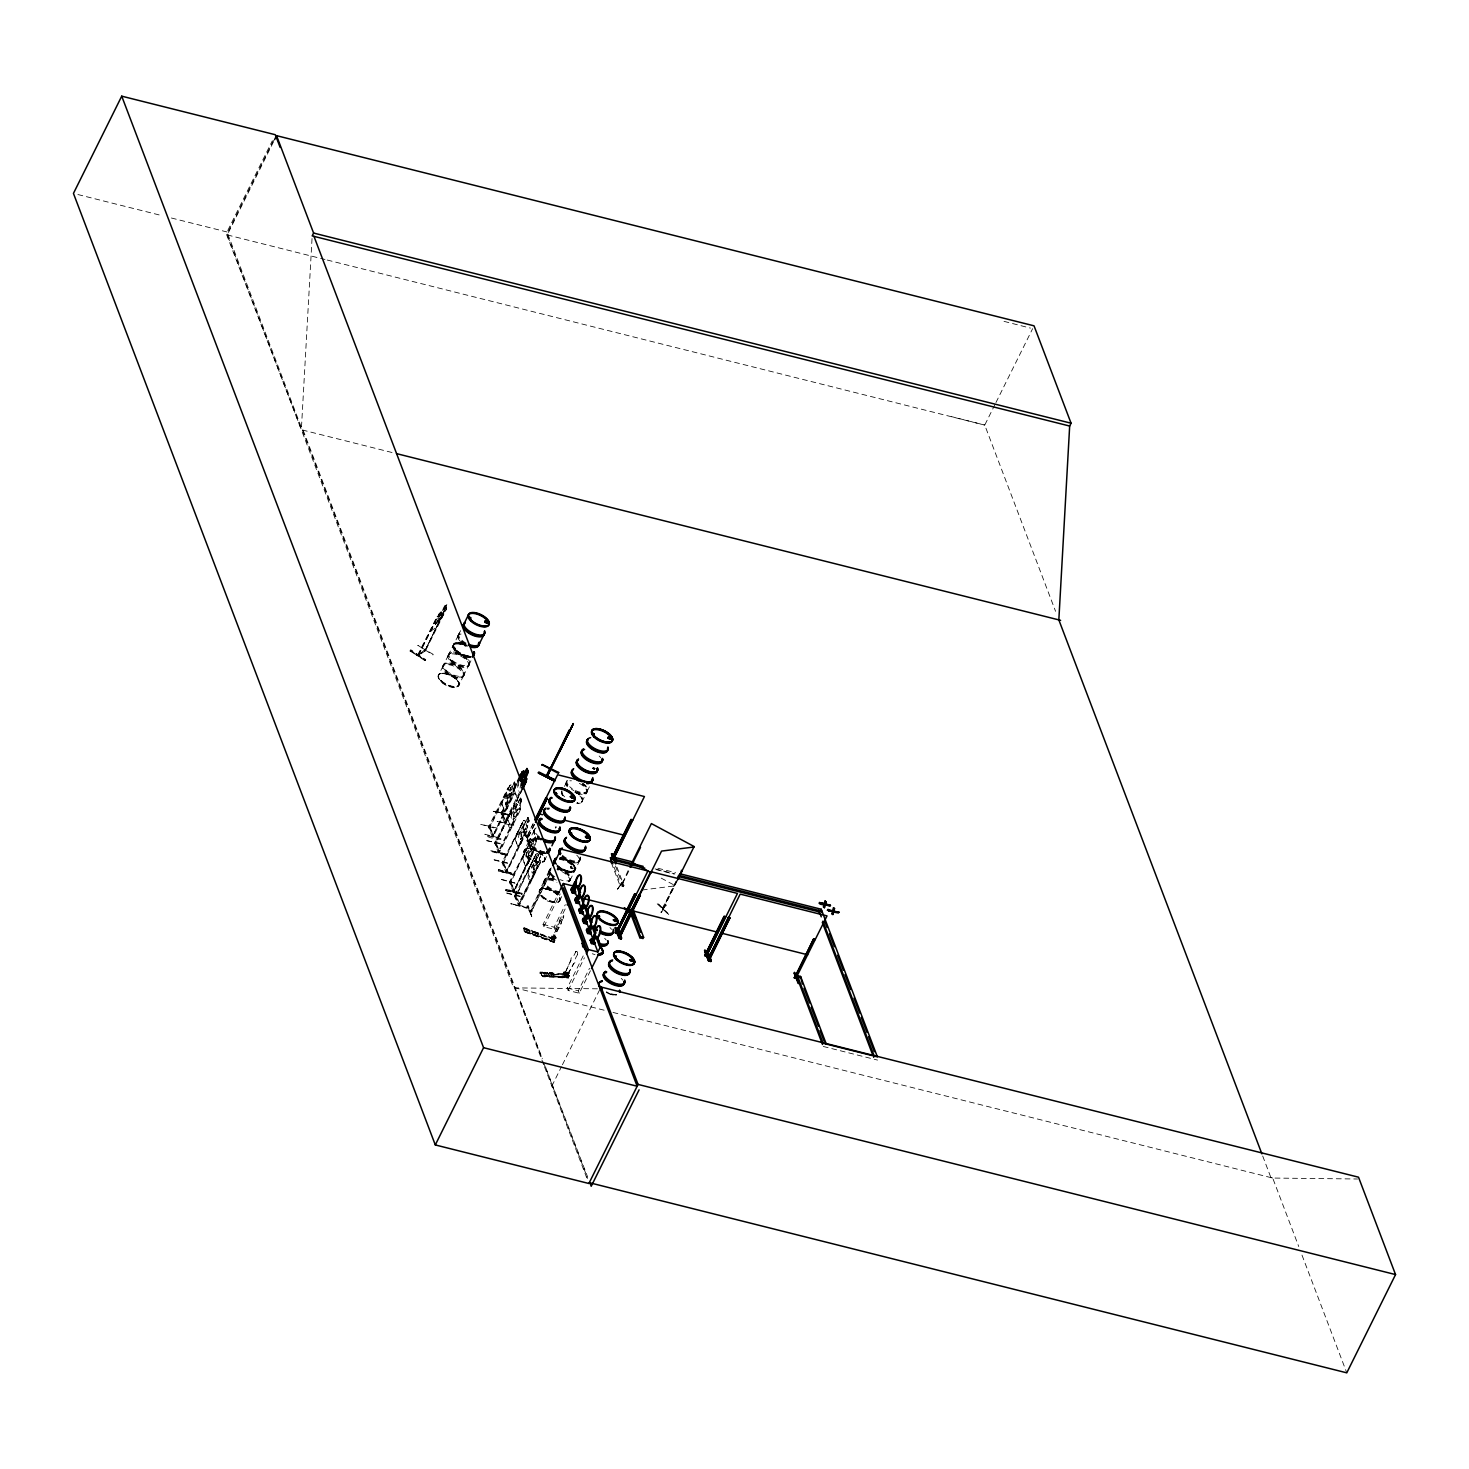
<?xml version="1.0" encoding="UTF-8"?>
<svg xmlns="http://www.w3.org/2000/svg" width="1469" height="1469" viewBox="0 0 1469 1469"><rect width="100%" height="100%" fill="white"/><g stroke="black" fill="none" stroke-linecap="round" stroke-linejoin="round"><path stroke-width="0.75" stroke-dasharray="5 3.75" d="M469.492 663.823L469.052 665.108M528.509 841.939L524.653 831.179L528.711 841.333L524.708 831.16L523.441 831.766L527.408 841.921L528.528 841.737M549.075 870.988L550.857 868.473A11.532 5.178 26.4 0 0 554.346 877.507M452.966 645.938C454.38 652.879 463.873 657.231 470.796 656.974A11.385 5.123 26.4 0 1 453.37 647.664A11.385 5.123 26.4 0 1 466.536 646.011M453.168 645.497C454.6 652.456 464.094 656.772 470.998 656.551A11.348 5.105 26.4 0 1 453.646 647.205A11.348 5.105 26.4 0 1 466.756 645.552M459.338 684.315C457.263 676.75 445.621 670.25 438.478 674.638C436.715 683.287 454.766 691.881 459.32 684.37M523.717 851.451C528.454 843.665 546.156 852.461 544.613 861.018C537.581 865.48 525.663 859.016 523.735 851.396M552.362 937.277L552.858 940.215L552.619 937.149M575.462 869.115C574.177 862.248 566.042 859.016 559.873 857.914A11.385 5.123 26.4 0 1 573.626 864.984A11.385 5.123 26.4 0 1 571.368 871.576A11.385 5.123 26.4 0 1 557.284 865.718M443.105 665.898L442.683 667.091L444.648 663.768M463.763 675.63A11.532 5.178 26.4 0 1 445.933 671.149A11.532 5.178 26.4 0 1 451.185 663.768A11.532 5.178 26.4 0 1 463.763 675.63L464.204 674.51M553.96 936.689L556.255 938.085M555.741 937.369L555.686 937.957M570.009 880.464L580.347 859.255M568.687 973.451L566.814 972.864L568.852 973.194M567.052 973.323L568.558 972.515L567.401 972.625M566.814 972.992L568.668 972.533M620.965 884.687C623.37 883.493 618.706 887.478 620.744 884.705L612.83 863.901M676.842 880.574L661.931 909.201L663.749 908.117M662.978 907.218L664.025 907.456L662.776 907.622M663.327 908.87L662.409 908.76M513.342 790.175L513.177 793.425L492.446 836.944L493.419 834.631M521.587 801.266C520.559 792.856 521.789 807.216 519.218 809.346L498.064 851.928L499.589 850.716M523.588 820.822L524.8 820.345L525.48 822.511L527.885 817.462L529.207 820.877L526.673 828.92L505.942 872.439L506.768 870.034M536.589 840.36L534.11 848.494L513.379 892.014L532.311 852.093L532.659 853.012M540.188 861.183L539.288 858.869L541.969 854.077L540.519 850.698L541.675 854.077L539.288 858.869L539.307 862.156L518.061 904.72C520.944 908.778 511.267 891.94 515.821 896.733L534.643 856.886L514.719 895.539M392.039 452.507L301.347 429.738L312.181 235.903M611.765 994.366L606.146 992.548A11.366 5.105 26.4 0 0 616.319 995.064M555.117 937.975L555.741 936.653L553.905 939.591M457.979 635.783L459.797 633.212M564.28 972.882L567.456 976.297M587.545 790.634L586.976 792.232A11.532 5.178 26.4 0 0 582.238 784.207M566.924 973.176L567.273 972.607M541.639 839.074A11.532 5.178 26.4 0 1 535.671 828.443L533.853 830.995M545.587 879.123L543.75 881.731M552.087 939.04L551.242 940.729L551.848 935.973L555.649 937.204M563.784 916.05L563.453 917.427M523.662 928.279L554.272 938.654L554.254 941.996L523.919 931.346L524.084 927.71L527.132 928.794L527.206 932.209L527.132 928.794M523.79 928.261L553.868 939.003L554.878 937.901M554.088 941.372L554.162 942.455L523.956 931.75L524.084 927.71M553.886 939.334L523.735 929.271L523.882 928.041M553.923 939.976L554.07 938.764M554.144 942.455L523.956 931.695M492.574 835.971L492.721 834.41L493.804 835.494L493.07 837.073L513.801 795.115C518.667 783.473 497.66 826.184 507.319 807.95M520.375 808.317C519.64 815.883 520.724 800.825 517.253 800.513L494.961 843.794L495.347 841.296L496.338 842.582M506.934 870.272L506.493 872.586L527.298 830.609L527.628 827.837L524.874 820.143L523.423 820.785M520.816 843.445L527.628 827.837M514.756 890.673L513.581 889.479L514.738 890.563L513.948 892.16L534.569 850.147L534.092 845.208L536.479 840.415L535.322 837.036L536.644 840.452M528.271 863.019L525.516 866.747L528.436 863.056L535.267 847.466M539.839 863.845C544.613 853.195 523.827 894.346 533.614 876.589M535.708 933.348C539.362 936.23 536.791 930.667 535.432 933.421M464.222 673.996L463.837 675.097L468.354 665.99M518.777 782.463L517.51 787.953L518.686 791.057M661.289 911.661L661.307 912.616L665.788 905.565M666.081 905.822L666.026 904.794L660.866 912.378M520.962 783.179L519.64 790.616M555.466 937.828L554.125 940.325L555.741 936.653M484.972 834.3L501.26 838.395C501.902 841.186 483.393 836.779 484.99 834.172M490.756 850.753L507.319 854.187L490.756 850.753L507.154 855.454L490.848 851.451M500.966 839.019L484.586 834.98M498.487 869.74L514.774 873.761L514.609 875.028L498.285 871.025L498.487 869.648L514.756 873.89M498.303 870.988L514.609 874.973M505.758 890.581L522.046 894.603L522.211 893.317L505.924 889.241L505.74 890.6L522.028 894.658M505.942 889.314L522.211 893.391M514.462 874.588L498.083 870.474M527.408 906.979L527.206 908.356L510.716 903.71L527.408 907.052M521.899 894.088L505.52 890.049M527.132 907.658L510.716 903.71M567.273 871.337L557.026 866.067M554.566 937.736L553.942 937.589M515.839 785.346L513.158 790.138L514.04 792.452L511.377 784.648L509.927 785.291L503.536 797.979L501.59 803.874L504.748 811.733M501.774 803.91L503.702 798.016M516.023 784.483L514.077 790.395L517.841 780.81M502.82 860.981L502.508 863.423L523.405 820.602L515.086 839.368L518.3 846.989M517.198 833.511L515.27 839.405L518.061 847.172L520.962 843.353M525.682 866.802L522.652 858.869C522.064 854.627 536.773 833.4 530.86 840.36M522.725 858.979L524.653 853.085M527.922 872.641C534.183 852.773 523.239 880.555 530.933 880.225M657.212 903.821L668.928 914.71L657.506 903.141M668.744 914.544L657.488 903.123M417.949 645.368L432.969 654.935M433.245 654.384L417.82 645.552M453.021 645.846L453.664 644.046M453.939 648.398L455.372 647.958L454.802 649.096M455.408 648.674L455.61 648.288M528.95 840.433L528.399 842.453L524.268 831.821M561.782 790.873L562.59 795.665M567.64 785.529A11.532 5.178 26.4 0 1 567.952 780.002L563.068 788.89M556.163 827.12L555.429 828.149M572.286 868.675C568.852 861.715 571.331 873.853 572.947 867.61M571.092 868.124L572.102 867.004M572.506 868.675L570.394 867.261M572.781 868.546L571.588 867.426M574.801 870.86C576.179 863.625 565.712 859.273 559.652 858.355A11.385 5.123 26.4 0 1 573.387 865.443A11.385 5.123 26.4 0 1 571.147 872.035A11.385 5.123 26.4 0 1 557.045 866.159M575.426 869.115L571.79 872.366M528.969 840.433L530.419 839.093L529.171 840.121M469.254 664.208L469.235 664.263A11.366 5.105 26.4 0 0 456.859 652.511A11.366 5.105 26.4 0 0 451.662 659.783A11.366 5.105 26.4 0 0 469.254 664.208L473.532 655.578M549.388 870.438L544.356 880.17M587.196 791.277L589.473 786.649M567.493 976.463L564.445 972.68M432.933 626.694L431.225 631.009L432.841 626.786M443.087 665.953L438.625 675.005M448.394 655.211L448.008 656.368L449.973 653.044M534.147 830.573L529.409 839.937M544.007 881.29L539.564 890.361M551.958 902.095C536.516 900.258 534.11 880.849 552.711 891.114C562.168 892.638 561.856 907.236 552.105 901.709M463.69 675.997L462.386 677.08M469.033 665.218L467.73 666.338M570.908 960.267L564.904 973.268L570.908 960.267A4.058 2.497 -86.9 0 1 573.846 955.658L575.591 952.169A2.02 1.249 -86.9 0 1 577.354 951.747A2.02 1.249 -86.9 0 1 577.519 954.593L575.573 958.082A4.058 2.497 -86.9 0 1 573.644 963.701L567.034 975.691L573.644 963.701M458.255 635.416L449 653.852M528.803 841.351L524.36 850.367M552.583 939.481L558.826 927.398A4.058 0.936 -70.5 0 0 561.323 921.889L563.508 918.015M563.306 918.456L563.747 915.536L561.176 919.833A4.058 0.936 -70.5 0 0 558.606 924.515L552.436 937.442L558.844 924.607A4.058 0.936 -70.5 0 1 561.415 919.925L563.361 916.032M543.695 1064.694L227.034 231.973L272.298 140.804M273.509 140.4L226.648 234.783L301.347 429.738M604.108 1010.195L513.434 987.443L227.273 234.93L274.538 139.72M410.806 649.959L409.998 651.042L425.422 660.371L410.806 649.959L425.771 659.618M417.655 655.192L437.046 616.447L438.239 616.301L437.046 616.447M418.261 654.788L437.707 615.97M440.755 618.706L435.375 624.986L442.334 610.425L439.047 613.84L418.169 655.743L418.996 655.156M444.923 608.827L446.503 607.707L439.213 613.95L418.261 655.688L425.643 650.62L424.853 651.134L447.292 604.034L444.703 605.742L442.334 610.535M418.996 655.358L419.106 654.256M442.5 610.627L447.292 604.034M444.593 608.937L447.127 603.924M425 651.042L424.945 649.151L425.771 649.684M424.835 651.042L444.299 611.343L424.908 651.079M425 660.664L410.09 650.932M448.376 655.266L443.803 664.392M460.623 630.642L458.934 633.91M458.585 685.692A11.366 5.105 26.4 0 0 446.19 673.996A11.366 5.105 26.4 0 0 440.994 681.285A11.385 5.123 26.4 0 0 458.585 685.729A11.385 5.123 26.4 0 0 446.172 674.014A11.385 5.123 26.4 0 0 440.975 681.304A11.366 5.105 26.4 0 0 458.585 685.692L463.268 676.401M497.385 828.075L480.51 824.274L497.036 828.7M493.217 811.347L509.486 815.442L493.621 810.539M489.287 825.578L488.828 827.8L489.214 825.394L490.279 826.661M511.928 797.171L492.244 836.797L488.626 826.918L507.925 788.008L508.843 789.073L489.581 828.075M489.012 827.928L510.092 785.162L511.304 784.85M515.527 785.346L514.389 781.967L506.291 795.941L505.024 801.431L506.199 804.535L508.733 802.368M514.536 782.279L512.148 787.072L511.139 784.813M486.772 840.745L503.426 843.996M502.765 813.183L501.774 811.916L500.984 813.495L504.675 823.209M519.402 776.568L501.076 813.33M502.159 814.432L501.241 814.193L502.582 812.302M519.751 777.487L501.333 814.212M502.067 814.597L519.31 779.69M493.272 834.539L492.244 836.797M504.491 822.53L506.015 821.318M519.787 791.736L504.4 822.401M498.101 851.836L498.45 852.754L494.667 842.82L514.554 804.076L495.622 843.996L522.156 788.559M522.725 788.688L505.575 823.448M521.807 790.855L517.235 798.255L514.187 790.304M520.614 797.924L518.024 802.937L517.18 800.715M520.577 798.2L512.35 811.843L511.083 817.352L512.259 820.455L514.793 818.288M521.697 801.211L519.2 806.04L520.099 808.372M494.061 859.696L510.881 863.57M517.988 813.073L498.487 852.865C499.533 849.578 500.011 852.332 498.67 850.478M519.861 811.035L499.129 852.993L498.634 851.873M503.077 863.386L521.991 823.65L501.994 862.468C503.408 865.865 504.693 858.814 502.637 862.45M507.319 854.168L507.136 855.509M528.069 817.498L519.787 831.436L518.52 836.926L519.695 840.029L522.229 837.863M527.885 817.462L529.024 820.84L526.655 825.615L527.536 827.947M501.462 879.343L517.969 883.769M506.897 870.181L505.556 871.411M501.7 879.674L517.951 883.989M506.64 871.025L505.887 872.329L525.425 832.666M528.767 835.916L526.985 835.439L526.251 836.889L528.069 837.33M533.008 823.687L526.6 837.385L527.904 837.716L534.477 824.036M526.563 837.293C527.922 838.56 530.015 835.053 527.463 835.971L526.765 837.44L533.137 824.036M534.606 824.403L528.124 837.734M510.624 883.071L509.431 882.043L529.446 843.224L510.533 883.016M509.835 882.851L531.025 840.231M509.945 882.998L510.79 880.592M510.514 883.144L510.955 880.831M535.322 837.036L532.916 842.086L532.072 839.882M535.506 837.091L527.242 851.01L525.975 856.5L527.151 859.604L529.685 857.437M532.861 852.24L513.287 891.958L509.523 882.061M515.601 894.988L515.711 896.806L536.038 853.856M515.142 896.659L516.133 894.346M529.905 866.839L536.24 854.077L537.452 853.581L538.113 855.748L540.702 850.753M538.333 855.527L540.519 850.698M555.374 827.726L555.925 827.12M538.058 865.902L518.575 905.675L537.507 865.755L537.838 866.673M539.766 863.809L519.218 905.822L519.42 903.27M506.934 893.299L523.166 897.43M544.264 861.054L548.763 852.093M593.201 768.103L595.074 768.287M531.815 916.546L528.216 905.565L526.949 906.171L531.796 916.325M581.853 801.89L586.682 792.507M531.19 911.551L550.71 872.788L549.241 872.439L529.758 911.294C534.881 913.259 528.748 908.044 532.109 910.688M550.948 869.63L530.272 911.845L530.676 910.284M531.209 911.606L531.888 910.137L532.219 911.074M550.71 872.788L531.392 911.698L530.089 911.331M529.189 929.528L529.262 932.925L529.189 929.528L532.255 930.611L532.311 934.009L532.255 930.611M534.808 931.915L538.04 932.668L538.113 936.065L538.04 932.668M535.524 932.944L537.966 933.99L535.542 932.797M535.212 934.651L534.973 931.585M565.161 908.999L555.007 929.473L543.916 926.682L543.053 924.405L560.295 889.663M543.916 926.682L560.185 893.923M559.469 901.048L563.986 892.087M555.007 929.473L554.125 927.178L565.308 904.665M551.848 935.973L551.408 940.16M542.759 972.203L545.476 976.187L542.759 972.203L540.133 972.056L540.151 973.323L566.355 975.177M544.503 972.294L547.239 976.279L544.503 972.294L547.129 972.441L549.865 976.408L547.129 972.441M549.461 972.57L552.197 976.554L549.461 972.57L552.087 972.717L554.805 976.683L552.087 972.717M551.334 973.672C555.998 973.414 551.15 977.234 551.463 973.396M564.004 971.964L563.563 973.598L566.006 976.665L566.667 975.324L569.293 975.471L568.632 976.812L566.189 973.745L566.63 972.111L564.004 971.964L563.16 973.653L566.061 977.289L566.905 975.6L569.513 975.747L568.65 978.042M565.73 974.02L566.63 972.111M568.136 971.872C565.638 979.217 567.622 969.209 569.256 972.992L567.622 975.82L569.017 972.974M590.428 970.715L579.245 993.228L568.172 990.455L567.254 988.013L583.505 955.254M617.513 889.094L623.113 881.749L617.513 889.094L622.287 882.3M568.172 990.455L584.405 957.77M628.071 870.64L621.222 886.211M628.787 871.025L621.056 886.56M611.435 863.038L620.138 885.917L623.315 886.725L623.903 885.495L616.796 866.783M579.245 993.228L578.327 990.804L589.51 968.273M551.848 1086.087L561.415 1066.806M562.425 1064.768L600.123 988.839L515.215 987.884L542.3 1058.58M662.556 909.66L675.96 881.382M676.015 882.098L662.372 909.623L663.676 908.117M677.393 880.5L662.978 909.55M994.935 404.581L984.744 425.092L1055.568 611.324M995.964 402.524L1032.634 328.652M552.821 939.572L559.065 927.49A4.058 0.936 -70.5 0 0 561.562 921.963L561.323 921.889M501.774 811.916L501.957 812.779M493.713 835.549L492.629 834.576M495.347 841.296L495.512 842.178M507.282 871.154L506.254 869.997M510.9 880.757L510.661 881.584M468.372 666.008A11.366 5.105 26.4 0 0 455.959 654.311A11.366 5.105 26.4 0 0 450.781 661.583A11.366 5.105 26.4 0 0 468.372 666.008L468.556 665.714M567.236 780.425L567.291 780.388A11.348 5.105 26.4 0 0 568.099 784.923M417.729 655.339L425.257 650.088M410.457 650.602L425.459 660.205M569.513 881.051L569.329 881.308A11.348 5.105 26.4 0 0 556.916 869.666M453.425 644.524L458.934 642.559L466.958 645.166A11.385 5.123 26.4 0 0 453.774 646.856A11.385 5.123 26.4 0 0 471.108 656.166M510.624 827.598C518.355 815.57 508.256 839.166 507.76 819.702M518.116 846.934L520.797 843.316M567.199 871.466L573.846 871.392M486.808 840.525L503.096 844.62M509.835 814.634L493.235 811.127L509.523 815.222M494.3 860.063L510.533 864.194M517.822 784.538L518.061 785.897M463.58 676.126L463.414 676.273A11.532 5.178 26.4 0 0 450.91 664.319A11.532 5.178 26.4 0 0 445.658 671.7A11.532 5.178 26.4 0 0 463.488 676.181M569.807 880.776L568.558 881.804M663.731 908.246L663.29 907.75M534.881 871.099L532.347 873.265L531.172 870.162L536.864 855.729L538.297 855.803M592.668 768.012L593.972 767.718M585.635 793.315L586.921 792.324A11.532 5.178 26.4 0 1 576.362 792.452M578.455 861.917L579.667 860.926M454.6 643.551L456.492 643.018M527.132 835.512L528.73 836.228M444.887 606.366L446.337 605.338M444.079 607.964L445.548 606.936M431.06 630.917L436.954 626.877M424.743 649.757L419.51 654.146M570.633 866.949L571.533 866.783M515.968 801.211L517.253 800.513M536.056 854.022L537.507 853.379L540.353 861.238M489.195 827.047L493.107 837.018M518.888 903.233L519.034 904.004M594.927 768.764L593.347 768.085L595.055 768.416M555.245 827.029L556.163 826.882M573.185 868.748L572.047 868.638M567.787 976.922L568.705 977.436L565.785 973.8L539.527 972.496L542.869 976.72L568.742 978.097M642.265 889.994L674.712 885.899M616.411 995.119L608.864 993.797M456.473 643.073L466.756 645.589A11.366 5.105 26.4 0 0 453.554 647.315A11.366 5.105 26.4 0 0 470.87 656.625M527.242 848.549L529.464 848.531M558.954 868.234L566.924 871.943L571.735 872.311M512.442 791.956L509.559 794.564L510.661 787.347L508.733 794.968C504.069 796.198 504.253 803.01 508.476 796.657L507.264 804.186L509.266 796.308L512.773 792.929L511.359 788.669L506.934 797.594L508.109 800.697M612.995 1012.435L1272.687 1178.046L1357.613 1179.001M575.591 952.169L575.389 952.151A2.02 1.249 -86.9 0 1 577.152 951.747A2.02 1.249 -86.9 0 1 577.317 954.575L577.519 954.593M564.225 972.239L566.85 972.386M566.869 972.79L569.256 972.992M566.85 973.011L569.201 973.157M563.563 973.598L566.189 973.745M568.632 976.812L541.877 975.416L542.465 976.224L540.133 972.056M542.226 975.563L568.062 976.903M568.705 977.436L542.796 976.261M542.502 976.242L568.117 977.381M551.573 973.653L553.464 974.92L551.297 974.131M458.714 643.055L464.02 644.377M594.027 767.993L593.476 768.948M559.873 857.951L562.443 858.392M566.942 871.888L569.513 872.329M544.687 888.543L549.994 889.865M550.857 873.155L549.241 872.439M531.539 912.047L530.254 911.79M77.894 194.532L162.49 215.759M171.396 218L227.034 231.973M227.273 234.93L324.998 259.48M327.22 260.031L984.744 425.092L951.765 416.682M508.843 789.073L507.925 788.008M514.903 804.975L513.985 803.929M522.34 824.568L521.422 823.503M657.892 868.252L675.556 872.678M655.082 868.913L674.95 873.89M656.441 869.666L674.106 874.092M529.795 844.142L528.877 843.077M534.991 857.804L534.073 856.739M620.744 884.705L623.903 885.495M541.804 888.047L559.175 892.418M506.695 892.932L523.478 896.843M514.756 895.649L519.255 905.749L518.704 904.702M519.53 903.435L516.225 895.796M543.053 924.405L554.125 927.178M823.264 1046.461L877.544 1060.085M567.254 988.013L578.327 990.804M1262.697 1156.011L1270.905 1177.587L1272.65 1177.899L1298.743 1246.538M1004.025 321.362L1030.43 328.101M1270.905 1177.587L1272.687 1178.046M463.268 655.651L466.004 656.533M594.559 769.37L592.595 768.195L594.247 769.462M592.282 953.748L595.018 954.63M551.867 936.212L556.329 937.828M554.327 939.481L523.698 928.61L555.153 940.123L554.309 941.813L523.882 930.758L554.456 941.243M565.767 974.461L566.391 975.177L540.427 973.286M540.519 973.782L539.894 973.011L566.281 974.737M661.215 878.131L674.804 885.421M575.113 791.938C580.916 792.911 587.159 804.571 576.913 803.378A11.385 5.123 26.4 0 0 582.312 799.907A11.385 5.123 26.4 0 0 574.912 792.324M436.77 626.896L446.521 608.809L425.496 650.583M501.627 813.459L505.501 823.411M489.599 826.368L489.177 825.449M495.2 842.857L499.056 852.81M503.096 861.862L501.994 862.468L505.887 872.329M510.092 882.024L513.911 892.05L513.654 891.132M540.004 852.681L542.134 854.407M454.307 649.316L455.904 651.116M525.002 854.829L524.029 853.067M502.802 862.67L506.236 871.686M581.375 797.079L582.367 798.861M527.683 906.226L531.631 916.399M545.587 1067.155L587.435 1176.412M1301.993 1255.114L1346.779 1372.836M615.401 865.92L623.315 886.725M514.572 782.022L515.711 785.382M515.105 785.64L514.352 783.638L514.315 787.219M536.038 840.709L535.285 838.707L535.249 842.288M541.235 854.37L540.482 852.369L540.445 855.95M514.37 790.359L517.29 798.016M532.127 839.662L535.157 847.576M501.884 803.837L504.803 811.494M507.943 819.757L510.845 827.396M522.835 858.906L525.737 866.563M527.848 872.531L530.878 880.464M502.563 813.587L505.556 821.465L501.994 813.44M490.077 827.065L493.07 834.943L489.508 826.918M496.136 842.986L499.129 850.863L495.567 842.839M503.573 862.56L506.585 870.438L503.004 862.413M511.028 882.134L514.021 890.012L510.459 881.988M515.656 895.649L518.649 903.545M303.128 430.178L542.575 1059.884M543.383 1061.995L587.673 1178.45M544.522 1066.825L587.269 1179.258M555.466 936.543L555.539 937.479M446.337 607.615L446.392 608.919M446.209 607.799L446.227 608.827M599.132 756.002A11.348 5.105 26.4 0 1 600.729 757.784M579.355 783.344A11.348 5.105 26.4 0 1 586.645 792.305A11.348 5.105 26.4 0 1 576.068 792.985M567.199 786.723A11.348 5.105 26.4 0 1 571.423 780.792M567.365 786.08A11.532 5.178 26.4 0 1 567.677 780.553M575.187 791.754A11.293 5.086 26.4 0 1 582.532 799.265A11.293 5.086 26.4 0 1 577.133 802.662M564.665 796.877A11.293 5.086 26.4 0 1 561.837 791.846M575.077 791.975A11.385 5.123 26.4 0 1 582.477 799.54A11.385 5.123 26.4 0 1 577.042 802.974M562.884 795.353A11.385 5.123 26.4 0 1 561.635 792.085M562.7 795.721A11.385 5.123 26.4 0 1 561.892 791.167M582.734 783.087A11.348 5.105 26.4 0 1 585.341 792.305A11.348 5.105 26.4 0 1 569.678 786.705M582.514 783.656A11.532 5.178 26.4 0 1 587.086 791.809A11.532 5.178 26.4 0 1 576.638 791.901M573.92 790.634A11.532 5.178 26.4 0 1 571.404 789.073M469.015 655.909A11.348 5.105 26.4 0 1 453.701 645.809A11.348 5.105 26.4 0 1 467.05 644.964M465.783 643.863A11.532 5.178 26.4 0 1 461.541 632.753M466.132 643.165A11.366 5.105 26.4 0 1 460.238 632.698M465.508 644.414A11.532 5.178 26.4 0 1 461.284 633.304M467.932 646.213A11.348 5.105 26.4 0 1 458.493 639.07A11.348 5.105 26.4 0 1 461.082 634.039M470.429 657.488A11.348 5.105 26.4 0 1 453.15 648.196A11.348 5.105 26.4 0 1 466.261 646.544M576.748 855.16A11.348 5.105 26.4 0 1 576.307 862.854A11.348 5.105 26.4 0 1 561.599 857.07M579.778 858.08A11.532 5.178 26.4 0 1 574.508 862.358A11.532 5.178 26.4 0 1 561.782 856.464M555.888 863.68A11.293 5.086 26.4 0 0 569.935 871.227A11.293 5.086 26.4 0 0 574.14 865.314A11.293 5.086 26.4 0 0 560.093 857.767A11.33 5.086 26.4 0 1 573.7 864.708A11.33 5.086 26.4 0 1 571.459 871.264A11.33 5.086 26.4 0 1 557.467 865.443M580.2 856.868A11.348 5.105 26.4 0 1 575.003 861.073A11.348 5.105 26.4 0 1 562.48 855.27M580.053 857.529A11.532 5.178 26.4 0 1 574.783 861.807A11.532 5.178 26.4 0 1 562.058 855.913M558.918 893.464A11.348 5.105 26.4 0 1 543.622 883.365A11.348 5.105 26.4 0 1 556.971 882.52M559.303 892.95A11.532 5.178 26.4 0 1 543.989 883.512A11.532 5.178 26.4 0 1 554.603 880.574M559.303 859.365A11.293 5.086 26.4 0 1 574.581 870.162A11.293 5.086 26.4 0 1 558.771 868.748M559.542 858.741A11.385 5.123 26.4 0 1 573.241 865.755A11.385 5.123 26.4 0 1 570.982 872.347A11.385 5.123 26.4 0 1 556.898 866.49M559.836 891.683A11.366 5.105 26.4 0 1 544.724 882.373A11.366 5.105 26.4 0 1 555.172 879.472M559.579 892.399A11.532 5.178 26.4 0 1 544.264 882.961A11.532 5.178 26.4 0 1 554.878 880.004M557.798 867.867A11.348 5.105 26.4 0 1 570.56 877.526A11.348 5.105 26.4 0 1 559.891 879.619M554.731 876.846A11.348 5.105 26.4 0 1 551.334 867.922M557.173 868.95A11.532 5.178 26.4 0 1 568.191 875.285A11.532 5.178 26.4 0 1 568.632 881.712M554.07 878.058A11.532 5.178 26.4 0 1 550.618 868.987M557.449 868.399A11.532 5.178 26.4 0 1 568.466 874.734A11.532 5.178 26.4 0 1 568.907 881.161M556.329 880.17A11.348 5.105 26.4 0 1 550.453 869.721M547.276 808.097A11.532 5.178 26.4 0 1 549.516 808.079M546.817 809.382A11.348 5.105 26.4 0 1 549.02 809.364M547.001 808.648A11.532 5.178 26.4 0 1 549.241 808.629M545.917 853.452A11.348 5.105 26.4 0 1 529.042 845.024A11.348 5.105 26.4 0 1 539.068 841.278M546.339 852.938A11.532 5.178 26.4 0 1 529.189 844.363A11.532 5.178 26.4 0 1 539.398 840.562M544.613 851.689A11.366 5.105 26.4 0 1 529.501 842.361A11.366 5.105 26.4 0 1 539.968 839.46M544.375 852.406A11.532 5.178 26.4 0 1 529.06 842.949A11.532 5.178 26.4 0 1 539.656 840.011M541.106 840.176A11.348 5.105 26.4 0 1 536.956 829.25M541.382 839.625A11.532 5.178 26.4 0 1 535.395 828.993M539.509 836.853A11.366 5.105 26.4 0 1 536.112 827.91M604.64 938.324A11.366 5.105 26.4 0 1 606.238 940.105M609.947 927.582A11.348 5.105 26.4 0 1 611.545 929.363M616.594 994.403A11.293 5.086 26.4 0 1 606.495 991.869M616.539 994.678A11.385 5.123 26.4 0 1 606.366 992.126M621.222 978.354A11.366 5.105 26.4 0 1 622.819 980.135M512.92 818.986L513.324 820.106L515.325 812.228L518.832 808.831L518.337 807.932L515.601 810.484L516.702 803.268L514.774 810.888C510.11 812.118 510.312 818.931 514.536 812.559L512.92 818.986M520.375 838.56L520.76 839.68L522.762 831.803L526.269 828.424L525.865 827.451L523.056 830.058L524.268 822.934L522.229 830.462C517.584 831.803 517.712 838.505 521.972 832.152L520.412 838.377M527.812 858.135L528.197 859.255L530.217 851.377L533.706 847.999L533.32 847.025L530.493 849.633L531.594 842.416L529.666 850.037C525.149 851.396 525.131 858.025 529.409 851.726L527.812 858.135M533.008 871.796L533.394 872.917L535.414 865.039L538.903 861.66L538.517 860.687L535.689 863.295L536.901 856.17L534.863 863.699C530.199 864.929 530.401 871.741 534.606 865.388L533.008 871.796M438.46 621.369L444.666 609.837L440.406 615.676C445.603 601.152 427.626 638.666 439.396 617.788L438.46 621.369M497.201 821.355L513.599 826.055L513.746 824.77L497.201 821.355M509.578 813.881L507.65 819.794L509.578 813.881M441.71 612.224L437.266 621.167L439.543 619.569L443.969 610.627L441.71 612.224M517.419 804.571L512.975 813.514L514.168 816.617L518.594 807.693L517.419 804.571M520.393 799.558L520.357 803.139L520.393 799.558M524.855 824.164L520.43 833.088L521.605 836.192L526.031 827.267L524.855 824.164M527.848 819.133L527.812 822.713L527.848 819.133M532.311 843.739L527.867 852.663L529.042 855.766L533.486 846.842L532.311 843.739M537.507 857.4L533.063 866.324L534.239 869.428L538.682 860.503L537.507 857.4M445.456 672.325A11.348 5.105 26.4 0 0 463.01 676.732A11.348 5.105 26.4 0 0 450.634 665.053A11.348 5.105 26.4 0 0 445.456 672.325M441.343 680.698A11.293 5.086 26.4 0 0 458.805 685.087A11.293 5.086 26.4 0 0 446.484 673.463A11.293 5.086 26.4 0 0 441.343 680.698M441.159 680.937A11.385 5.123 26.4 0 0 458.769 685.362A11.385 5.123 26.4 0 0 446.356 673.647A11.385 5.123 26.4 0 0 441.159 680.937M450.983 660.977A11.532 5.178 26.4 0 0 468.813 665.457A11.532 5.178 26.4 0 0 456.235 653.595A11.532 5.178 26.4 0 0 450.983 660.977M446.337 670.525A11.366 5.105 26.4 0 0 463.929 674.932A11.366 5.105 26.4 0 0 451.534 663.235A11.366 5.105 26.4 0 0 446.337 670.525M451.258 660.426A11.532 5.178 26.4 0 0 469.088 664.906A11.532 5.178 26.4 0 0 456.51 653.044A11.532 5.178 26.4 0 0 451.258 660.426M541.914 896.659A11.385 5.123 26.4 0 0 559.542 901.085A11.385 5.123 26.4 0 0 547.111 889.369A11.385 5.123 26.4 0 0 541.914 896.659M542.281 896.053A11.293 5.086 26.4 0 0 559.762 900.442A11.293 5.086 26.4 0 0 547.423 888.818A11.293 5.086 26.4 0 0 542.281 896.053M542.098 896.31A11.385 5.123 26.4 0 0 559.707 900.736A11.385 5.123 26.4 0 0 547.294 889.02A11.385 5.123 26.4 0 0 542.098 896.31M526.71 856.666A11.385 5.123 26.4 0 0 544.32 861.091A11.385 5.123 26.4 0 0 531.907 849.376A11.385 5.123 26.4 0 0 526.71 856.666M527.059 856.041A11.293 5.086 26.4 0 0 544.54 860.43A11.293 5.086 26.4 0 0 532.219 848.807A11.293 5.086 26.4 0 0 527.059 856.041M526.875 856.317A11.385 5.123 26.4 0 0 544.503 860.724A11.385 5.123 26.4 0 0 532.072 849.009A11.385 5.123 26.4 0 0 526.875 856.317"/><path stroke-width="1.5" d="M569.862 730.883L569.072 730.332L546.321 776.587L566.557 737.218L565.675 737.603M547.074 775.081L550.489 769.26M551.169 768.122L550.691 768.838M611.783 853.82L615.75 863.992M615.493 927.545L619.881 938.654L615.419 927.453L618.982 938.434M619.9 938.618L615.015 928.261M709.435 961.057L708.517 960.91C696.031 928.867 718.231 983.495 705.047 949.984M794.582 972.515L798.952 983.606L794.086 973.231M798.971 983.532L794.307 973.047M576.013 899.322L577.244 899.818M577.005 902.113L578.547 901.966L576.491 898.753L579.061 893.519L580.604 896.292L577.078 901.782L578.235 902.425M584.662 919.961L583.891 919.282L588.316 916.564L585.011 922.807L585.617 921.577M592.613 942.18C603.245 928.794 586.388 943.796 592.943 939.572M630.715 911.79L631.633 912.524M525.645 776.642L528.142 771.813L526.875 768.489L528.326 771.868L521.807 787.641M274.538 139.72L276.558 135.662L1034.029 325.824L1071.066 423.219L1069.671 426.047L1058.837 619.9L1261.889 1153.863M546.229 776.348L549.553 769.223M522.725 789.018L526.802 778.919M521.22 781.49L523.148 773.869L522.046 781.086L524.855 778.478L525.259 779.433L521.752 782.83M825.541 903.821L830.462 905.381L825.101 905.198L826.111 901.837L825.064 900.993L823.98 904.335L819.5 902.554L824.384 903.527L823.374 906.85L824.421 907.695L824.329 904.096L819.5 902.554M832.409 911.166L827.506 910.192L832.409 911.166L833.492 907.824L834.539 908.668L833.566 911.459L838.891 912.212L833.566 911.459M824.421 907.695L825.505 904.39L830.462 905.381M827.91 909.384L832.758 910.927L831.803 913.681L832.85 914.526L833.915 911.221L838.891 912.212M832.85 914.526L833.915 911.221M826.111 901.837L825.137 904.629L830.058 906.189M573.204 889.479L572.965 889.571M575.995 899.322L579.594 893.666M589.785 932.484L592.172 926.7L591.162 924.074L587.857 930.318M591.438 939.885L592.576 940.105M470.631 618.614L469.107 617.678L470.814 618.1M470.117 618.302L469.786 617.219L470.723 617.659M485.376 621.442L486.184 621.314M485.431 621.497L486.331 621.056M485.817 622.36L487.304 621.975M487.616 622.893L487.194 621.662M555.245 792.691L556.384 793.756M556.145 792.654L556.531 793.719L556.035 792.599M556.659 793.554L555.429 793.425M570.192 796.786L571.349 796.29L571.845 798.034M570.945 796.345L572.524 797.336M593.237 733.398L594.155 734.114M593.127 733.398L592.686 733.986M593.88 733.545L593.77 734.812L592.558 733.655M572.745 797.942L572.322 796.529M573.351 798.255L572.561 796.675M571.147 833.529L570.725 832.574L571.735 833.933M608.662 738.191L610.388 738.65M608.643 737.365L610.718 738.356L609.8 737.622M610.957 739.072L610.168 737.511M585.396 836.779L586.572 836.283M587.067 837.844L586.094 837.165L587.012 836.32M598.985 915.683C597.718 918.621 600.178 914.177 599.462 917.133M599.425 916.583L598.471 916.068L599.113 916.876M613.271 919.925L614.703 919.723M613.473 919.814L614.85 921.412M614.171 919.576L615.162 919.576M614.648 919.98L615.842 921.1L614.373 920.696M615.566 920.108L615.364 921.228M614.538 921.008L616.264 921.54L615.86 919.998M615.125 956.448L616.19 956.282M615.254 955.842L615.731 956.852M616.117 956.246L615.86 957.164M630.587 959.679L630.972 960.726L630.642 959.532M632.423 961.13L632.166 960.138M629.926 959.753L632.882 960.561L631.229 960.891M633.029 961.424L632.606 960.193M561.562 747.758L559.322 751.779L569.641 730.607M562.921 744.287L566.373 737.254M538.278 773.025L554.621 781.122L538.425 772.712L555.19 779.947L538.792 771.959M558.679 772.474L558.257 773.318L542.134 764.798M549.92 768.966L547.79 775.026M547.056 776.752L550.361 769.444M547.294 776.238L573.387 723.648L549.975 770.27L550.251 767.81M569.072 730.332L569.329 731.287M563.765 743.039L562.7 745.316L564.023 742.616M564.61 741.478L565.657 739.219M567.567 735.473L569.091 732.535L567.879 735.014M570.707 728.587L572.084 726.384M569.036 732.664L573.204 723.574M554.603 781.141L538.462 772.639M562.15 746.399L566.098 737.787M569.899 730.075L570.284 729.248L566.832 736.281M568.466 733.765L569.825 730.956M575.205 883.383L572.635 888.598L573.644 891.242L576.215 886.009L575.205 883.383L576.748 886.138L573.296 892.271L573.755 891.463M580.604 896.292L576.491 898.753L577.501 901.397L580.071 896.145L579.061 893.519M582.918 903.674L580.347 908.889L581.357 911.533L583.928 906.3L582.918 903.674L584.46 906.428L580.934 911.918L581.687 912.488M592.172 926.7L588.059 929.161C593.549 935.845 583.707 933.017 591.64 926.572L590.63 923.946M594.486 934.082L591.915 939.315L592.925 941.96L595.496 936.708L594.486 934.082L596.028 936.855M586.774 913.81L587.784 916.436L585.213 921.669L584.203 919.025L586.774 913.81L588.316 916.564M280.138 147.414L275.309 134.726L121.725 96.164L73.45 193.412L435.301 1144.939L588.885 1183.5L638.06 1084.416L601.023 987.021L1358.513 1177.183L1395.55 1274.578L1346.779 1372.836L589.289 1182.674M276.558 135.662L313.595 233.057L312.181 235.903L1069.671 426.047M464.479 622.874L468.721 614.244M479.096 644.322L483.54 635.398M519.659 777.138L522.395 771.629L523.864 771.17L526.71 779.029M518.961 779.158L522.395 771.629M519.31 779.69L521.33 775.595L520.412 774.53L521.33 775.595M519.659 780.663L527.022 768.801M527.059 768.526L524.47 773.539L523.864 771.17M521.183 780.553L523.845 775.191L525.021 778.295L521.477 785.438M522.156 788.559L523.845 783.546L524.194 784.464M522.542 788.963L526.288 781.637M541.896 765.294L542.318 764.449L558.661 772.51M534.955 819.739L545.733 798.034L547.202 798.401L535.597 822.42M535.102 820.088L557.614 774.751L644.432 796.547L613.491 859.181L611.508 853.856L615.952 863.313M535.451 822.071L547.202 798.401M551.885 845.813L554.07 841.333M552.987 865.535L561.121 849.155L647.939 870.952L616.76 933.549C620.193 932.154 612.904 930.667 617.623 931.75M560.295 889.663L563.343 883.53L572.763 885.899L597.883 951.949L588.463 949.598L563.343 883.53M435.301 1144.939L483.576 1047.691L121.725 96.164M574.985 892.84L575.591 891.628L574.893 893.538L572.176 892.858L570.908 889.516L571.698 887.882L574.416 888.561L574.985 892.84L572.267 892.16L571.202 889.388L573.92 890.067M572.763 885.899L574.875 881.639L576.527 882.061M574.893 893.538L573.241 888.561L575.738 883.512M572.267 892.16L572.873 890.948L575.683 891.922M572.176 892.858L572.873 890.948M574.416 888.561L573.608 890.196L570.908 889.516M567.199 904.904L569.237 900.809M577.776 900.203L578.272 898.716L575.554 898.036L574.765 899.652L576.032 902.994L578.749 903.674L579.539 902.058L576.123 902.315L575.058 899.524L577.776 900.203L578.841 902.994M576.123 902.315L576.729 901.085L579.539 902.058M576.032 902.994L576.729 901.085M583.45 903.802L579.924 909.293L580.916 910.046M583.395 912.194L579.98 912.451L580.586 911.239L583.395 912.194L582.605 913.81L579.888 913.13L578.621 909.788L579.52 908.448M579.888 913.13L580.586 911.239M615.217 862.615L613.62 858.465L610.461 857.657L611.435 863.038M631.229 819.812L632.698 820.179L631.101 819.463L611.912 858.722C610.369 854.885 617.035 858.759 612.463 857.253M611.747 858.686L631.101 819.463M612.132 858.869L612.812 857.4L614.189 857.749M587.159 922.055L586.553 923.266L583.836 922.587L584.442 921.375L587.269 922.33L586.462 923.964L583.744 923.266L582.477 919.925L583.266 918.309L586.094 919.263L583.266 918.309M613.032 859.677L632.57 819.831M586.462 923.964L584.809 918.988L587.306 913.938M633.616 862.156L615.952 857.712L615.346 858.924L616.099 860.907L644.799 868.106M583.744 923.266L584.442 921.375M585.984 918.988L585.176 920.604L582.477 919.925M616.099 860.907L615.952 857.712M589.95 929.418L587.123 928.445L586.333 930.079L587.6 933.421L590.318 934.1L591.015 932.191L588.298 931.511L587.692 932.723L590.409 933.403L591.015 932.191M588.059 929.161L589.657 931.75L588.665 929.124L591.162 924.074M587.6 933.421L588.298 931.511M594.872 942.327L594.266 943.557L591.548 942.878L592.154 941.647L594.982 942.621L594.174 944.236L591.456 943.557L590.189 940.215L591.089 938.875M593.347 937.571L595.018 934.229M586.425 953.675L588.463 949.598M591.456 943.557L592.154 941.647M593.696 939.279L592.888 940.894L590.189 940.215M629.852 866.93L651.391 823.576L694.121 846.53L677.484 880.023M630.587 867.316L640.539 847.356M597.883 951.949L599.995 947.707L592.705 928.518M591.456 968.659L598.562 954.336L602.988 952.096L597.589 937.461M616.484 928.647L621.35 939.04L616.503 928.61L617.384 928.867M616.025 931.732L615.64 933.274L634.608 893.868L636.206 894.584L634.608 893.868M634.737 894.217L615.621 933.219M615.125 932.723L616.76 933.127L636.077 894.235M629.577 910.707L630.164 909.495L633.341 910.284L643.624 937.332L643.018 938.544L639.86 937.755L630.366 912.782M620.01 932.356L619.294 933.77L621.24 934.578L640.245 895.282L638.776 894.915L619.441 934.119L620.028 932.319L621.754 933.549M619.808 934.266L650.657 871.631L737.475 893.427L706.442 955.97L725.613 916.711L724.144 916.344L704.789 955.566L707.305 954.593M630.55 913.13L631.376 911.753M630.532 913.626L661.564 851.084L694.029 847.007M620.744 934.082L621.626 933.127M620.946 934.596L640.245 895.282M621.35 939.04L617.788 928.059M600.123 988.839L601.023 987.021M636.077 918.658L626.529 908.778M639.86 937.755L640.447 936.543L630.164 909.495M677.98 878.15L682.295 870.64L681.341 870.346M677.833 878.609L681.745 870.713M704.771 950.645L708.517 960.91M706.02 951.122L710.886 961.516L706.038 951.086L706.938 951.343M705.157 955.695L705.395 953.748L707.177 954.226M706.607 956.007L704.973 955.603L724.144 916.344M639.088 1089.833L591.217 1186.273L589.914 1182.839M709.692 955.181C713.824 955.089 706.405 955.199 710.463 957.017M728.33 917.39L709.178 956.741L710.61 956.998L729.928 918.107L728.33 917.39L729.928 918.107M710.61 956.998L711.18 955.603M729.781 917.758L710.721 957.09M709.986 961.277L710.886 961.516M819.096 903.362L820.492 903.362M818.233 911.643L818.821 910.431L821.263 916.858M825.064 900.993L825.707 902.664M679.963 873.78L821.244 909.256L821.391 912.433M813.826 939.168L815.277 939.536L813.679 938.82L794.343 978.042L794.931 976.224L796.712 976.72M813.679 938.82L794.692 978.17M827.506 910.192L828.902 910.192M826.294 1044.073L800.587 976.463L797.41 975.673L795.831 978.446L827.01 915.903L740.192 894.107L709.343 956.741L709.545 954.832M833.492 907.824L834.539 908.668M832.758 910.927L828.498 911M802.386 984.01L800.587 976.463M831.803 913.681L833.254 913.718M798.053 983.385L794.49 972.405M873.614 1057.313L874.22 1056.101L822.897 921.136M559.505 751.871L561.507 747.85M567.144 735.694L568.705 732.627M571.055 727.761L571.57 726.788M571.239 727.853L571.753 726.861M704.661 955.199L706.46 955.658M794.196 977.675L796.014 978.134M572.561 888.984L573.7 889.204L572.304 888.855M574.618 891.995L573.608 892.454M578.382 902.297L577.335 902.15M581.908 912.396L581.449 912.488M584.772 919.906L584.203 919.961M593.476 942.804C591.915 941.262 594.174 944.512 593.329 941.868M711.143 960.744L707.342 950.535M484.862 621.001L485.229 622.47L487.598 622.672M485.064 621.314L485.339 622.177M486.276 622.103L487.396 622.158L486.478 621.442M594.045 733.839L592.907 733.619M607.854 737.42L608.441 737.107M556.531 793.719L555.851 792.783M573.185 798.383L573.149 797.208M570.67 833.272L571.716 833.107L570.303 833.162M586.278 836.247C583.248 837.367 590.354 840.048 588.133 837.018M587.857 838.028L586.645 836.43L587.582 836.485M615.988 920.696L614.611 920.347M632.864 961.571L632.717 960.212M574.232 891.187L572.635 888.598L576.748 886.138M581.522 912.763L582.348 911.772L580.347 908.889L584.46 906.428M611.93 858.355L613.565 859.126M616.851 933.513L615.291 932.778L616.925 933.182M522.413 771.813L523.79 771.372M585.8 921.614L584.993 919.043L584.166 920.255M585.543 922.624L585.415 922.642M591.915 939.315L593.513 941.886L592.705 939.315M486.092 621.552L486.973 621.791M570.688 796.363L572.01 797.52M573.167 798.163L570.376 796.657M587.692 838.083L587.288 837.036M631.027 959.477L629.907 960.193M631.688 960.634L632.203 960.763M632.845 961.332L630.054 959.845M621.754 938.214L617.641 928.096M576.491 898.753L577.556 899.157M487.175 622.874L486.11 622.489M609.855 738.907L610.076 737.787M572.91 798.236L571.055 797.355M585.911 836.357L586.994 836.247M587.471 838.083C589.914 838.781 586.865 835.622 588.445 837.532M631.688 960.708L630.623 959.845L631.505 960.083M619.624 933.807L621.075 934.523L619.606 934.174M709.16 956.282L710.482 956.65M577.905 901.305L577.097 898.697M609.415 737.163L608.423 738.026M609.213 737.401L609.139 737.181M609.617 738.87L610.939 738.448M587.49 837.532L586.664 837.22M820.088 904.169L823.925 904.904M833.511 912.029L838.487 913.02M547.331 798.75L545.733 798.034M611.508 853.856L612.389 853.966M640.392 895.631L638.776 894.915M724.272 916.693L725.613 916.711M621.644 933.182L620.212 932.778M795.978 978.446C791.828 977.675 800.017 977.307 794.913 976.261M313.595 233.057L1071.066 423.219M396.483 453.609L1060.618 620.34M525.939 776.642L526.361 781.692M538.297 813.642L542.63 814.744M564.335 820.179L625.115 835.439M616.705 859.696L643.202 866.343M678.513 875.212L821.997 911.221M677.907 876.424L819.188 911.882M574.526 888.855L571.698 887.882M583.046 898.404L628.622 909.844M631.339 910.523L718.176 932.319M720.875 932.999L807.711 954.795M578.382 898.991L575.554 898.036M584.552 921.651L587.269 922.33M640.447 936.543L643.624 937.332M799.981 977.675L796.804 976.885L822.511 1044.496M588.408 931.787L591.126 932.484M593.201 940.766L590.483 940.087L591.548 942.878M592.264 941.941L594.982 942.621M599.995 947.707L601.647 948.111M638.06 1084.416L1395.55 1274.578M483.576 1047.691L637.16 1086.234L313.962 236.344M613.216 858.63L614.097 857.657M706.993 954.189L704.973 955.603M617.457 931.713L616.76 933.127M609.819 738.999L608.368 737.805M571.918 796.657L572.653 797.006M486.11 622.691L485.045 621.626M631.523 961.222L630.238 960.322M632.074 862.468L651.501 872.898M486.588 621.185L487.488 622.195M609.102 738.668L608.148 737.971M615.658 919.833L616.466 920.971M624.564 907.842L632.698 915.683M624.252 907.971L632.386 915.811M608.643 737.677L607.817 737.842M707.287 950.516L711.29 960.689M706.754 951.178L710.721 961.35M706.148 951.031L710.115 961.203M617.219 928.702L621.167 938.875M616.613 928.555L620.579 938.728M821.244 909.256L877.397 1056.89L823.117 1043.265L797.41 975.673M824.642 921.008L827.084 927.435M829.544 933.862L834.429 946.715M837.679 955.291L843.39 970.274M845.006 974.571L850.716 989.555M853.985 998.13L859.677 1013.133M861.311 1017.411L867.004 1032.395M868.638 1036.692L874.349 1051.675M822.291 922.348L872.806 1055.164M804.002 988.233L809.621 1003.033M811.219 1007.257L818.453 1026.262M820.069 1030.485L824.072 1041.062M632.735 911.496L640.649 932.301M610.461 857.657L612.83 863.901M578.143 886.321L580.586 892.711M582.201 896.971L583.817 901.231A6.298 2.461 -75.9 0 0 583.615 905.51M585.433 905.51L591.915 922.55M593.549 926.81L595.973 933.201M577.868 886.046L579.502 890.306M585.158 905.235L586.792 909.495M590.024 918.015L591.64 922.275M593.274 926.535L594.89 930.795M597.314 937.185L602.988 952.096M574.875 881.639L587.031 913.608M588.647 917.868L591.089 924.258M582.697 913.13L581.632 910.339L578.915 909.66L579.98 912.451M586.553 923.266L585.488 920.494L582.771 919.814L583.836 922.587M581.32 910.468L582.605 913.81M586.627 929.95L587.692 932.723M563.233 887.79L586.553 949.121M610.737 738.044L609.764 739.219L607.964 737.493M601.684 759.491A11.348 5.105 26.4 0 1 589.895 761.805A11.348 5.105 26.4 0 1 582.697 750.696M602.161 758.922A11.532 5.178 26.4 0 1 588.83 760.593A11.532 5.178 26.4 0 1 584.607 749.484M597.259 768.507A11.385 5.123 26.4 0 1 585.415 770.821A11.385 5.123 26.4 0 1 578.198 759.657A11.385 5.123 26.4 0 0 585.378 770.913A11.385 5.123 26.4 0 0 597.222 768.599M597.479 767.865A11.293 5.086 26.4 0 1 585.745 770.178A11.293 5.086 26.4 0 1 578.566 759.106M597.442 768.14A11.385 5.123 26.4 0 1 585.598 770.472A11.385 5.123 26.4 0 1 578.364 759.308M607.487 748.18A11.532 5.178 26.4 0 1 595.514 750.53A11.532 5.178 26.4 0 1 588.188 739.238M602.859 759.253A11.348 5.105 26.4 0 1 589.455 759.344A11.348 5.105 26.4 0 1 583.579 748.896M607.285 750.31A11.348 5.105 26.4 0 1 593.898 750.42A11.348 5.105 26.4 0 1 588.022 739.954M602.437 758.353A11.532 5.178 26.4 0 1 590.446 760.722A11.532 5.178 26.4 0 1 583.138 749.41M607.762 747.629A11.532 5.178 26.4 0 1 595.771 749.98A11.532 5.178 26.4 0 1 588.463 738.687M607.909 746.968A11.348 5.105 26.4 0 1 597.479 749.851A11.348 5.105 26.4 0 1 587.802 739.054M588.904 738.154A11.348 5.105 26.4 0 1 590.63 737.677M596.965 771.005A11.293 5.086 26.4 0 1 583.634 771.115A11.293 5.086 26.4 0 1 577.776 760.685M597.057 768.93A11.385 5.123 26.4 0 1 585.213 771.262A11.385 5.123 26.4 0 1 577.978 760.097M592.301 778.772A11.532 5.178 26.4 0 1 587.031 783.05M581.687 781.71A11.532 5.178 26.4 0 1 573.002 769.829M588.849 783.546A11.348 5.105 26.4 0 1 586.645 783.565M578.713 781.012A11.348 5.105 26.4 0 1 571.716 771.445M591.823 779.36A11.348 5.105 26.4 0 1 591.676 782.169M592.852 779.8A11.532 5.178 26.4 0 1 587.306 782.5M584.717 782.059A11.532 5.178 26.4 0 1 573.7 775.705A11.532 5.178 26.4 0 1 573.277 769.279M592.723 777.56A11.348 5.105 26.4 0 1 580.934 779.874A11.348 5.105 26.4 0 1 573.718 768.746M478.38 643.312A11.366 5.105 26.4 0 1 470.631 647.094M478.839 642.724A11.532 5.178 26.4 0 1 470.98 646.562M484.164 632.001A11.532 5.178 26.4 0 1 472.173 634.351A11.532 5.178 26.4 0 1 464.865 623.058M479.555 643.073A11.366 5.105 26.4 0 1 468.813 644.414M483.98 634.131A11.366 5.105 26.4 0 1 470.557 634.241A11.366 5.105 26.4 0 1 464.681 623.756M479.114 642.173A11.532 5.178 26.4 0 1 468.501 645.111M484.439 631.45A11.532 5.178 26.4 0 1 472.449 633.8A11.532 5.178 26.4 0 1 465.14 622.489M484.605 630.789A11.366 5.105 26.4 0 1 474.138 633.69A11.366 5.105 26.4 0 1 464.443 622.874M473.899 652.365A11.366 5.105 26.4 0 1 472.614 656.092M474.193 651.703A11.348 5.105 26.4 0 1 472.926 655.413M474.12 651.961A11.385 5.123 26.4 0 1 472.834 655.688M473.716 652.769A11.385 5.123 26.4 0 1 472.43 656.496M473.863 652.42A11.366 5.105 26.4 0 1 472.596 656.147M473.679 654.843A11.348 5.105 26.4 0 1 472.137 657.01M585.378 848.917A11.532 5.178 26.4 0 1 571.772 849.027A11.532 5.178 26.4 0 1 565.804 838.395M584.625 847.925A11.348 5.105 26.4 0 1 574.195 850.826A11.348 5.105 26.4 0 1 564.518 840.029M585.378 846.787A11.532 5.178 26.4 0 1 573.387 849.155A11.532 5.178 26.4 0 1 566.079 837.844M585.525 846.126A11.348 5.105 26.4 0 1 573.736 848.439A11.348 5.105 26.4 0 1 566.52 837.33M560.442 854.113A11.532 5.178 26.4 0 1 562.498 848.09M560.166 854.664A11.532 5.178 26.4 0 1 560.479 849.137M560.901 853.489A11.348 5.105 26.4 0 1 560.093 848.953M559.01 853.562A11.366 5.105 26.4 0 1 558.734 852.02M559.175 850.753A11.366 5.105 26.4 0 1 560.295 849.853M554.548 862.56A11.366 5.105 26.4 0 1 555.833 858.832M554.713 862.193A11.385 5.123 26.4 0 1 555.998 858.447M554.309 862.982A11.385 5.123 26.4 0 1 555.594 859.255M554.125 863.57A11.293 5.086 26.4 0 1 554.29 860.761M564.096 818.674A11.348 5.105 26.4 0 1 553.648 821.557A11.348 5.105 26.4 0 1 543.989 810.759M564.849 819.647A11.532 5.178 26.4 0 1 551.224 819.757A11.532 5.178 26.4 0 1 545.256 809.144M559.616 827.763A11.385 5.123 26.4 0 1 547.772 830.095A11.385 5.123 26.4 0 1 540.555 818.931M559.891 827.029A11.293 5.086 26.4 0 1 548.139 829.342A11.293 5.086 26.4 0 1 540.978 818.27M559.854 827.286A11.385 5.123 26.4 0 1 548.01 829.618A11.385 5.123 26.4 0 1 540.776 818.453M569.899 807.344A11.532 5.178 26.4 0 1 556.567 809.033A11.532 5.178 26.4 0 1 552.344 797.924M564.977 816.874A11.348 5.105 26.4 0 1 553.189 819.188A11.348 5.105 26.4 0 1 545.991 808.06M569.421 807.932A11.348 5.105 26.4 0 1 557.632 810.245A11.348 5.105 26.4 0 1 550.416 799.118M564.831 817.535A11.532 5.178 26.4 0 1 552.858 819.886A11.532 5.178 26.4 0 1 545.532 808.574M570.174 806.793A11.532 5.178 26.4 0 1 558.183 809.144A11.532 5.178 26.4 0 1 550.857 797.851M570.596 807.675A11.348 5.105 26.4 0 1 557.192 807.785A11.348 5.105 26.4 0 1 551.316 797.318M559.101 828.626A11.293 5.086 26.4 0 1 546.027 830.279A11.293 5.086 26.4 0 1 541.896 819.39M559.469 828.075A11.385 5.123 26.4 0 1 546.284 829.746A11.385 5.123 26.4 0 1 542.116 818.766M554.713 837.936A11.532 5.178 26.4 0 1 544.099 840.892M554.511 840.066A11.348 5.105 26.4 0 1 543.787 841.425M554.988 837.385A11.532 5.178 26.4 0 1 541.639 839.074M555.135 836.724A11.348 5.105 26.4 0 1 542.006 838.377M548.91 849.266A11.348 5.105 26.4 0 1 547.643 852.975M549.369 848.678A11.532 5.178 26.4 0 1 546.339 852.938M549.645 848.127A11.532 5.178 26.4 0 1 546.615 852.387M550.067 849.009A11.348 5.105 26.4 0 1 546.817 851.653M607.652 941.243A11.532 5.178 26.4 0 1 599.793 945.063M607.468 943.373A11.348 5.105 26.4 0 1 599.444 945.595M602.988 950.186A11.293 5.086 26.4 0 1 597.81 954.391M585.341 948.607A11.293 5.086 26.4 0 1 582.789 945.118M582.514 943.575A11.293 5.086 26.4 0 1 584.056 941.427M602.951 950.443A11.385 5.123 26.4 0 1 597.736 954.666M587.288 950.572A11.385 5.123 26.4 0 1 582.605 945.338M582.33 943.777A11.385 5.123 26.4 0 1 583.872 941.611M603.043 952.334A11.366 5.105 26.4 0 1 597.552 954.997M587.123 950.902A11.366 5.105 26.4 0 1 585.011 949.194M583.413 947.413A11.366 5.105 26.4 0 1 582.44 945.687M582.165 944.126A11.366 5.105 26.4 0 1 583.726 941.96M613.271 932.081A11.532 5.178 26.4 0 1 599.646 932.172M597.13 930.63A11.532 5.178 26.4 0 1 593.366 927.086M608.35 941.574A11.348 5.105 26.4 0 1 600.344 943.796M612.793 932.631A11.348 5.105 26.4 0 1 599.389 932.742M594.798 929.491A11.348 5.105 26.4 0 1 593.219 927.71M607.927 940.693A11.532 5.178 26.4 0 1 600.068 944.512M613.252 929.95A11.532 5.178 26.4 0 1 599.921 931.621M597.406 930.079A11.532 5.178 26.4 0 1 593.641 926.535M613.399 929.289A11.348 5.105 26.4 0 1 600.288 930.942M595.698 927.692A11.348 5.105 26.4 0 1 594.1 925.911M623.792 981.861A11.366 5.105 26.4 0 1 610.645 983.514A11.366 5.105 26.4 0 1 606.477 972.551M624.252 981.255A11.532 5.178 26.4 0 1 610.92 982.945A11.532 5.178 26.4 0 1 606.679 971.835M629.577 970.532A11.532 5.178 26.4 0 1 616.245 972.203A11.532 5.178 26.4 0 1 612.022 961.093M624.674 980.043A11.348 5.105 26.4 0 1 612.867 982.357A11.348 5.105 26.4 0 1 605.669 971.248M629.375 972.662A11.348 5.105 26.4 0 1 615.97 972.772A11.348 5.105 26.4 0 1 610.094 962.305M624.509 980.704A11.532 5.178 26.4 0 1 612.536 983.055A11.532 5.178 26.4 0 1 605.21 971.762M629.852 969.981A11.532 5.178 26.4 0 1 616.521 971.652A11.532 5.178 26.4 0 1 612.298 960.542M630.017 969.32A11.366 5.105 26.4 0 1 616.87 970.972A11.366 5.105 26.4 0 1 612.702 960.01M601.904 988.655A11.33 5.086 26.4 0 1 602.345 980.98M619.587 990.235A11.33 5.086 26.4 0 1 619.863 991.777M601.592 989.225A11.366 5.105 26.4 0 1 602.033 981.512M619.349 990.804A11.366 5.105 26.4 0 1 619.624 992.365M601.757 988.876A11.385 5.123 26.4 0 1 602.18 981.163M619.532 990.473A11.385 5.123 26.4 0 1 619.808 992.034M575.83 883.879A6.298 2.461 -75.9 0 1 579.722 875.138A6.298 2.461 -75.9 0 1 580.769 882.832A6.298 2.461 -75.9 0 1 576.16 886.303M579.814 892.491A6.298 2.461 -75.9 0 1 583.799 885.256A6.298 2.461 -75.9 0 1 584.791 892.454A6.298 2.461 -75.9 0 1 580.439 897.173M594.908 915.775A6.298 2.461 -75.9 0 1 596.487 922.33A6.298 2.461 -75.9 0 1 592.007 927.6M591.676 921.302A6.298 2.461 -75.9 0 1 592.76 918.309M593.458 917.133A6.298 2.461 -75.9 0 1 594.192 916.27M583.083 905.381A6.298 2.461 -75.9 0 1 586.186 895.649A6.298 2.461 -75.9 0 1 588.371 901.397A6.298 2.461 -75.9 0 1 583.781 907.181M584.442 899.469A6.298 2.461 -75.9 0 1 588.445 895.759A6.298 2.461 -75.9 0 1 588.316 903.619A6.298 2.461 -75.9 0 1 584.295 907.328M588.904 908.173A6.298 2.461 -75.9 0 1 592.613 906.355A6.298 2.461 -75.9 0 1 591.989 914.251A6.298 2.461 -75.9 0 1 588.151 917.464M587.398 914.306A6.298 2.461 -75.9 0 1 588.298 909.605M596.01 929.877A6.298 2.461 -75.9 0 1 600.178 926.388A6.298 2.461 -75.9 0 1 599.499 935.018A6.298 2.461 -75.9 0 1 595.441 937.002M595.11 934.578A6.298 2.461 -75.9 0 1 595.533 931.456M526.838 770.16L526.802 773.741L526.838 770.16M594.67 736.355A11.348 5.105 26.4 0 0 612.224 740.762A11.348 5.105 26.4 0 0 599.848 729.101A11.348 5.105 26.4 0 0 594.67 736.355A11.385 5.123 26.4 0 0 612.242 740.835A11.385 5.123 26.4 0 0 599.829 729.101A11.385 5.123 26.4 0 0 594.633 736.41M594.247 737.291A11.293 5.086 26.4 0 0 611.728 741.68A11.293 5.086 26.4 0 0 599.407 730.056A11.293 5.086 26.4 0 0 594.247 737.291M594.449 736.74A11.385 5.123 26.4 0 0 612.077 741.166A11.385 5.123 26.4 0 0 599.646 729.45A11.385 5.123 26.4 0 0 594.449 736.74A11.385 5.123 26.4 0 0 612.077 741.184A11.385 5.123 26.4 0 0 599.646 729.469A11.385 5.123 26.4 0 0 594.449 736.759M471.31 620.23A11.366 5.105 26.4 0 0 488.902 624.656A11.366 5.105 26.4 0 0 476.489 612.959A11.366 5.105 26.4 0 0 471.31 620.23M470.888 621.13A11.33 5.086 26.4 0 0 488.406 625.519A11.33 5.086 26.4 0 0 476.066 613.877A11.33 5.086 26.4 0 0 470.888 621.13M471.127 620.579A11.385 5.123 26.4 0 0 488.736 625.004A11.385 5.123 26.4 0 0 476.323 613.289A11.385 5.123 26.4 0 0 471.127 620.579M572.286 835.53A11.348 5.105 26.4 0 0 589.84 839.937A11.348 5.105 26.4 0 0 577.464 828.259A11.348 5.105 26.4 0 0 572.286 835.53A11.385 5.123 26.4 0 0 589.859 839.993A11.385 5.123 26.4 0 0 577.427 828.277A11.385 5.123 26.4 0 0 572.249 835.567M571.863 836.449A11.293 5.086 26.4 0 0 589.344 840.837A11.293 5.086 26.4 0 0 577.023 829.214A11.293 5.086 26.4 0 0 571.863 836.449M572.065 835.916A11.385 5.123 26.4 0 0 589.693 840.323A11.385 5.123 26.4 0 0 577.28 828.589A11.385 5.123 26.4 0 0 572.084 835.879A11.385 5.123 26.4 0 0 589.712 840.305A11.385 5.123 26.4 0 0 577.262 828.608A11.385 5.123 26.4 0 0 572.065 835.916M556.163 858.263A11.33 5.086 26.4 0 0 555.851 863.699A11.33 5.086 26.4 0 1 556.182 858.227M557.082 795.519A11.348 5.105 26.4 0 0 574.636 799.926A11.348 5.105 26.4 0 0 562.26 788.265A11.348 5.105 26.4 0 0 557.082 795.519A11.385 5.123 26.4 0 0 574.654 799.999A11.385 5.123 26.4 0 0 562.223 788.284A11.385 5.123 26.4 0 0 557.026 795.574M556.641 796.455A11.293 5.086 26.4 0 0 574.122 800.844A11.293 5.086 26.4 0 0 561.801 789.22A11.293 5.086 26.4 0 0 556.641 796.455M556.861 795.904A11.385 5.123 26.4 0 0 574.489 800.33A11.385 5.123 26.4 0 0 562.058 788.614A11.385 5.123 26.4 0 0 556.861 795.904M600.123 918.731A11.385 5.123 26.4 0 0 617.733 923.156A11.385 5.123 26.4 0 0 605.32 911.441A11.385 5.123 26.4 0 0 600.123 918.731M599.738 919.612A11.293 5.086 26.4 0 0 617.219 924.001A11.293 5.086 26.4 0 0 604.897 912.378A11.293 5.086 26.4 0 0 599.738 919.612M599.958 919.061A11.385 5.123 26.4 0 0 617.568 923.487A11.385 5.123 26.4 0 0 605.155 911.772A11.385 5.123 26.4 0 0 599.958 919.061M616.723 958.761A11.366 5.105 26.4 0 0 634.296 963.187A11.366 5.105 26.4 0 0 621.901 951.49A11.366 5.105 26.4 0 0 616.723 958.761M616.337 959.643A11.293 5.086 26.4 0 0 633.8 964.013A11.293 5.086 26.4 0 0 621.479 952.408A11.293 5.086 26.4 0 0 616.337 959.643M616.558 959.073A11.385 5.123 26.4 0 0 634.167 963.499A11.385 5.123 26.4 0 0 621.754 951.783A11.385 5.123 26.4 0 0 616.558 959.073M616.539 959.11A11.385 5.123 26.4 0 0 634.149 963.535A11.385 5.123 26.4 0 0 621.736 951.82A11.385 5.123 26.4 0 0 616.539 959.11M578.768 885.825A6.298 2.461 -75.9 0 0 580.2 875.34A6.298 2.461 -75.9 0 0 575.426 882.208A6.298 2.461 -75.9 0 0 578.768 885.825M582.624 895.961A6.298 2.461 -75.9 0 0 584.056 885.495A6.298 2.461 -75.9 0 0 579.282 892.362A6.298 2.461 -75.9 0 0 582.624 895.961M594.192 926.388A6.298 2.461 -75.9 0 0 595.643 915.903A6.298 2.461 -75.9 0 0 590.85 922.771A6.298 2.461 -75.9 0 0 594.192 926.388M590.336 916.234A6.298 2.461 -75.9 0 0 591.787 905.767A6.298 2.461 -75.9 0 0 586.994 912.635A6.298 2.461 -75.9 0 0 590.336 916.234M598.048 936.524A6.298 2.461 -75.9 0 0 599.499 926.058A6.298 2.461 -75.9 0 0 594.706 932.925A6.298 2.461 -75.9 0 0 598.048 936.524"/></g></svg>
